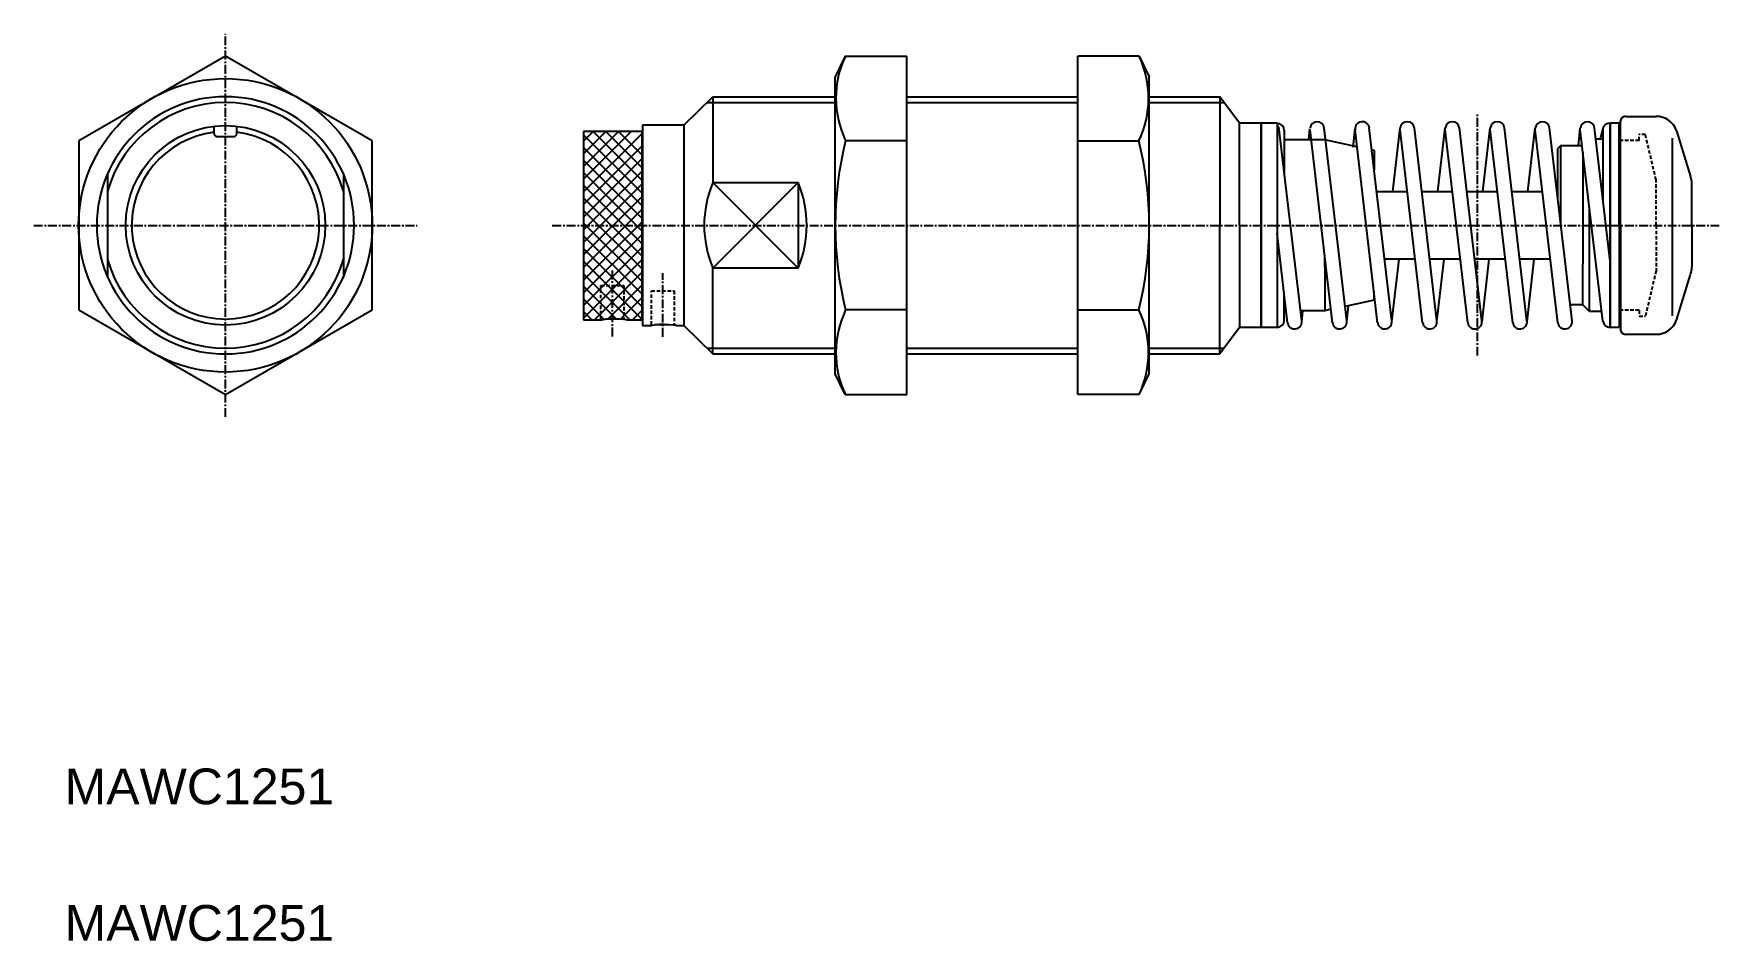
# Model space of a CAD drawing. Extents: x 149 to 384, y 121 to 248.
import ezdxf
from ezdxf.enums import TextEntityAlignment as Align

# ---------------------------------------------------------------- set-up
doc = ezdxf.new("R2010")
doc.units = 0
doc.linetypes.add('CENTER', pattern=[2, 1.25, -0.25, 0.25, -0.25])
doc.linetypes.add('DASHED', pattern=[0.75, 0.5, -0.25])
doc.layers.get('0').update_dxf_attribs({"linetype": 'CONTINUOUS'})
doc.layers.add('CENTER', color=1, linetype='CENTER')

msp = doc.modelspace()

# ---------------------------------------------------------------- linework, layer by layer
at = {"color": 7, "linetype": 'CONTINUOUS'}
for p, q in [((175.38, 245.31), (154.88, 233.47)), ((195.88, 233.47), (175.38, 245.31)), ((262.08, 245.31), (260.67, 242.4)), ((262.08, 245.31), (270.67, 245.31)), ((270.67, 197.97), (270.67, 245.31)), ((303.17, 245.31), (294.58, 245.31)), ((294.58, 197.97), (294.58, 245.31)), ((303.17, 245.31), (304.58, 242.4)), ((260.67, 200.88), (260.67, 242.4)), ((304.58, 200.88), (304.58, 242.4)), ((239.48, 235.64), (243.57, 239.64)), ((243.55, 239.64), (243.55, 227.62)), ((243.57, 239.64), (260.77, 239.64)), ((270.67, 239.64), (294.58, 239.64)), ((304.58, 239.64), (314.48, 239.64)), ((314.48, 239.64), (314.48, 221.64)), ((317.19, 235.93), (314.48, 239.64)), ((320.24, 235.93), (317.19, 235.93)), ((317.19, 221.64), (317.19, 235.93)), ((320.24, 235.93), (320.24, 221.64)), ((320.24, 221.64), (320.24, 235.93)), ((322.48, 235.93), (320.24, 235.93)), ((322.48, 235.93), (322.14, 235.93)), ((322.48, 235.93), (322.48, 207.35)), ((370.32, 235.93), (369.05, 235.93)), ((369.05, 235.93), (369.05, 221.64)), ((370.32, 221.64), (370.32, 235.93)), ((370.48, 221.64), (370.48, 236.13)), ((371.24, 236.89), (375.48, 236.89)), ((154.88, 233.47), (154.88, 209.8)), ((173.79, 234.75), (173.79, 235.52)), ((173.79, 234.47), (173.79, 234.75)), ((174.17, 234.09), (176.58, 234.09)), ((176.96, 234.75), (176.96, 235.52)), ((176.96, 234.47), (176.96, 234.75)), ((195.88, 209.8), (195.88, 233.47)), ((233.6, 234.75), (225.48, 234.75)), ((225.48, 234.75), (225.48, 208.43)), ((225.48, 228.1), (232.12, 234.75)), ((225.48, 229.87), (230.36, 234.75)), ((225.48, 231.64), (228.59, 234.75)), ((225.48, 233.41), (226.82, 234.75)), ((225.48, 226.34), (233.6, 234.46)), ((233.6, 226.19), (225.48, 234.32)), ((233.6, 227.96), (226.81, 234.75)), ((229.5, 234.75), (227.9, 234.75)), ((233.6, 229.73), (228.58, 234.75)), ((233.6, 231.49), (230.35, 234.75)), ((233.6, 234.75), (233.6, 208.43)), ((239.48, 235.64), (233.73, 235.64)), ((233.73, 235.64), (233.73, 207.64)), ((239.48, 235.64), (239.48, 221.64)), ((270.67, 233.48), (262.12, 233.48)), ((294.58, 233.48), (303.13, 233.48)), ((325.92, 208.26), (322.77, 235.03)), ((323.48, 234.91), (323.48, 229.07)), ((329.16, 233.58), (323.48, 233.58)), ((326.91, 233.58), (327.07, 235.14)), ((330.23, 208.02), (327.08, 235.02)), ((332.22, 208.26), (329.07, 235.26)), ((333.64, 232.63), (329.16, 233.58)), ((333.09, 232.59), (333.37, 235.14)), ((336.53, 208.02), (333.38, 235.02)), ((338.52, 208.26), (335.37, 235.26)), ((338.66, 226.39), (339.68, 235.26)), ((342.83, 208.02), (339.68, 235.02)), ((344.82, 208.26), (341.67, 235.26)), ((344.96, 226.39), (345.98, 235.26)), ((349.13, 208.02), (345.98, 235.02)), ((351.12, 208.26), (347.97, 235.26)), ((351.26, 226.39), (352.28, 235.26)), ((355.43, 208.02), (352.28, 235.02)), ((357.42, 208.26), (354.27, 235.26)), ((357.56, 226.39), (358.58, 235.26)), ((361.73, 208.02), (358.58, 235.02)), ((363.72, 208.26), (360.57, 235.26)), ((364.61, 232.75), (364.88, 235.26)), ((368.03, 208.25), (364.88, 235.02)), ((369.05, 216.64), (366.87, 235.26)), ((368.05, 233.7), (367.03, 233.7)), ((368.02, 235.23), (367.68, 233.7)), ((368.05, 235.3), (368.05, 225.07)), ((369.05, 221.64), (369.05, 235.64)), ((370.48, 233.53), (370.32, 233.53)), ((378.34, 234.88), (380.29, 228.49)), ((225.48, 224.57), (233.6, 232.7)), ((233.6, 224.42), (225.48, 232.55)), ((336.04, 232.12), (335.71, 232.19)), ((336.04, 232.12), (336.04, 229.41)), ((362.12, 232.75), (361.73, 232.37)), ((361.73, 225.2), (361.73, 232.37)), ((362.12, 232.75), (362.12, 221.99)), ((365.13, 232.75), (362.12, 232.75)), ((365.23, 231.9), (365.23, 216.23)), ((158.88, 228.82), (158.88, 214.45)), ((191.88, 228.82), (191.88, 214.45)), ((225.48, 222.8), (233.6, 230.93)), ((233.6, 222.65), (225.48, 230.78)), ((225.48, 221.03), (233.6, 229.16)), ((233.6, 220.89), (225.48, 229.02)), ((233.68, 230.45), (233.68, 221.64)), ((233.73, 228.7), (233.68, 228.7)), ((225.48, 219.26), (233.6, 227.39)), ((233.6, 219.12), (225.48, 227.25)), ((243.55, 227.62), (255.48, 227.62)), ((255.48, 227.62), (255.48, 215.66)), ((336.39, 226.39), (340.68, 226.39)), ((340.67, 226.39), (340.68, 226.43)), ((342.7, 226.39), (346.98, 226.39)), ((346.97, 226.39), (346.98, 226.43)), ((348.99, 226.39), (353.28, 226.39)), ((353.27, 226.39), (353.28, 226.43)), ((355.29, 226.39), (359.58, 226.39)), ((359.57, 226.39), (359.58, 226.43)), ((361.59, 226.39), (361.73, 226.39)), ((380.48, 221.64), (380.48, 227.45)), ((225.48, 217.5), (233.6, 225.62)), ((233.6, 217.35), (225.48, 225.48)), ((225.48, 215.73), (233.6, 223.86)), ((233.6, 215.58), (225.48, 223.71)), ((225.48, 213.96), (233.6, 222.09)), ((233.6, 213.82), (225.48, 221.94)), ((233.68, 221.64), (233.68, 212.83)), ((239.48, 221.64), (239.48, 207.64)), ((314.48, 203.64), (314.48, 221.64)), ((317.19, 221.64), (317.19, 207.35)), ((320.24, 207.35), (320.24, 221.64)), ((320.24, 221.64), (320.24, 207.35)), ((360.79, 221.64), (360.79, 221.64)), ((366.18, 209.57), (366.18, 223.87)), ((369.05, 221.64), (369.05, 207.64)), ((369.05, 207.35), (369.05, 221.64)), ((370.32, 221.64), (370.32, 207.35)), ((370.48, 221.64), (370.48, 207.15)), ((380.48, 221.64), (380.48, 215.83)), ((225.48, 212.19), (233.6, 220.32)), ((233.6, 212.05), (225.48, 220.18)), ((323.93, 208.02), (322.48, 220.53)), ((225.48, 210.43), (233.6, 218.55)), ((233.6, 210.28), (225.48, 218.41)), ((329.16, 215.81), (329.16, 217.26)), ((225.48, 208.66), (233.6, 216.79)), ((233.6, 208.51), (225.48, 216.64)), ((231.92, 208.43), (225.48, 214.87)), ((227.02, 208.43), (233.6, 215.02)), ((233.68, 214.58), (233.73, 214.58)), ((243.55, 203.64), (243.55, 215.66)), ((255.48, 215.66), (243.55, 215.66)), ((329.16, 215.81), (329.16, 209.7)), ((341.81, 216.89), (337.52, 216.89)), ((338.23, 216.85), (338.23, 216.89)), ((338.53, 208.14), (339.54, 216.89)), ((348.11, 216.89), (343.82, 216.89)), ((343.83, 216.85), (343.83, 216.89)), ((344.83, 208.14), (345.84, 216.89)), ((354.41, 216.89), (350.12, 216.89)), ((350.13, 216.85), (350.13, 216.89)), ((351.13, 208.14), (352.14, 216.89)), ((360.71, 216.89), (356.42, 216.89)), ((356.43, 216.85), (356.43, 216.89)), ((357.43, 208.14), (358.44, 216.89)), ((365.23, 210.53), (365.23, 216.23)), ((378.34, 208.39), (380.29, 214.78)), ((230.02, 208.56), (225.48, 213.11)), ((228.88, 208.53), (233.6, 213.25)), ((336.04, 211.16), (336.04, 212.44)), ((228.34, 208.47), (225.48, 211.34)), ((230.65, 208.53), (233.6, 211.48)), ((323.48, 208.36), (323.48, 212.11)), ((330.04, 209.89), (329.16, 209.7)), ((336.04, 211.16), (332, 210.3)), ((332.23, 208.14), (332.47, 210.4)), ((365.23, 210.53), (363.48, 210.53)), ((366.18, 209.57), (365.23, 210.53)), ((154.88, 209.8), (175.38, 197.97)), ((175.38, 197.97), (195.88, 209.8)), ((226.61, 208.43), (225.48, 209.57)), ((225.48, 208.43), (228.01, 208.43)), ((231.58, 208.43), (233.6, 208.43)), ((232.32, 208.43), (233.6, 209.71)), ((233.73, 207.64), (234.93, 207.64)), ((238.52, 207.64), (239.48, 207.64)), ((239.48, 207.64), (243.57, 203.64)), ((270.67, 209.8), (262.12, 209.8)), ((294.58, 209.8), (303.13, 209.8)), ((329.16, 209.7), (325.77, 209.7)), ((325.93, 208.14), (326.09, 209.7)), ((329.16, 209.7), (329.1, 209.7)), ((367.88, 209.57), (366.18, 209.57)), ((370.48, 209.75), (370.32, 209.75)), ((317.19, 207.35), (314.48, 203.64)), ((320.24, 207.35), (317.19, 207.35)), ((322.14, 207.35), (320.24, 207.35)), ((322.48, 207.35), (322.14, 207.35)), ((370.32, 207.35), (369.05, 207.35)), ((371.24, 206.39), (375.48, 206.39)), ((243.57, 203.64), (260.77, 203.64)), ((270.67, 203.64), (294.58, 203.64)), ((304.58, 203.64), (314.48, 203.64)), ((262.08, 197.97), (260.67, 200.88)), ((303.17, 197.97), (304.58, 200.88)), ((262.08, 197.97), (270.67, 197.97)), ((303.17, 197.97), (294.58, 197.97))]:
    msp.add_line(p, q, dxfattribs=at)
at = {"color": 3, "linetype": 'CONTINUOUS'}
for p, q in [((242.74, 238.83), (260.67, 238.83)), ((270.67, 238.83), (294.58, 238.83)), ((304.58, 238.83), (315.07, 238.83)), ((377.73, 233.84), (377.73, 208.98)), ((255.48, 215.66), (243.55, 227.62)), ((243.55, 215.66), (255.48, 227.62)), ((242.74, 204.45), (260.78, 204.45)), ((270.67, 204.45), (294.58, 204.45)), ((304.58, 204.45), (315.07, 204.45))]:
    msp.add_line(p, q, dxfattribs=at)
at = {"color": 3, "linetype": 'DASHED'}
for p, q in [((373.11, 233.53), (370.48, 233.53)), ((373.11, 233.53), (373.11, 234.34)), ((373.98, 234.34), (373.11, 234.34)), ((375.48, 227.99), (373.98, 234.34)), ((375.48, 221.64), (375.48, 227.99)), ((375.48, 221.64), (375.48, 215.29)), ((375.48, 215.29), (373.98, 208.94)), ((227.9, 213.23), (231.1, 213.23)), ((227.9, 208.43), (227.9, 213.23)), ((231.1, 213.23), (231.1, 208.49)), ((234.95, 212.46), (238.15, 212.46)), ((234.95, 207.73), (234.95, 212.46)), ((238.15, 212.46), (238.15, 207.73)), ((373.11, 209.75), (370.48, 209.75)), ((373.11, 209.75), (373.11, 208.94)), ((373.11, 208.94), (373.98, 208.94))]:
    msp.add_line(p, q, dxfattribs=at)
at = {"color": 7, "linetype": 'CONTINUOUS'}
for points in [[(228.01, 208.43), (228.14, 208.45), (228.53, 208.5), (229.11, 208.55), (229.44, 208.56), (229.79, 208.56)], [(229.79, 208.56), (229.44, 208.56), (229.11, 208.55), (228.53, 208.5), (228.53, 208.5)], [(229.79, 208.56), (230.15, 208.56), (230.48, 208.55), (231.06, 208.5), (231.45, 208.45), (231.58, 208.43), (231.58, 208.43)], [(234.93, 207.64), (235.06, 207.66), (235.46, 207.7), (236.04, 207.75), (236.37, 207.76), (236.73, 207.76)], [(236.73, 207.76), (236.37, 207.76), (236.04, 207.75), (235.46, 207.7), (235.46, 207.7)], [(236.73, 207.76), (237.08, 207.76), (237.41, 207.75), (237.99, 207.7), (238.39, 207.66), (238.52, 207.64), (238.52, 207.64)]]:
    msp.add_lwpolyline(points, dxfattribs=at)
for radius in [20.53, 13.95]:
    msp.add_circle((175.38, 221.64), radius, dxfattribs=at)
for centre, radius, start, end in [((274.54, 239.44), 13.77, 154.7567, 205.6554), ((290.72, 239.44), 13.77, 334.3446, 25.2433), ((175.38, 221.64), 18, 0, 180), ((322.48, 234.91), 0.999, 0, 90), ((328.08, 235.14), 0.999, 6.766, 173.234), ((334.38, 235.14), 0.999, 6.766, 186.766), ((340.68, 235.14), 0.999, 6.766, 173.234), ((346.98, 235.14), 0.999, 6.766, 173.234), ((353.28, 235.14), 0.999, 6.766, 173.234), ((359.58, 235.14), 0.999, 6.766, 173.234), ((365.88, 235.14), 0.999, 6.766, 173.234), ((368.97, 234.91), 0.999, 85.4624, 161.6581), ((371.24, 236.13), 0.762, 90, 180), ((375.48, 233.84), 3.05, 20, 90), ((175.38, 221.64), 13.11, 96.9032, 83.0968), ((174.17, 234.47), 0.381, 180, 270), ((176.58, 234.47), 0.381, 270, 0), ((309.71, 221.64), 49.04, 166.0335, 193.9665), ((255.54, 221.64), 49.04, 346.0335, 13.9665), ((321.78, 234.91), 0.999, 6.766, 45.5315), ((232.92, 230.45), 0.762, 0, 25.8419), ((377.43, 227.45), 3.05, 0, 20), ((175.38, 221.64), 18, 180, 0), ((377.43, 215.83), 3.05, 340, 0), ((232.92, 212.83), 0.762, 334.1581, 0), ((274.54, 203.84), 13.77, 154.3446, 205.2433), ((290.72, 203.84), 13.77, 334.7567, 25.6554), ((322.48, 208.36), 0.999, 270, 0), ((324.93, 208.14), 0.999, 186.766, 6.766), ((331.23, 208.14), 0.999, 186.766, 6.766), ((337.53, 208.14), 0.999, 186.766, 6.766), ((343.83, 208.14), 0.999, 186.766, 6.766), ((350.13, 208.14), 0.999, 186.766, 6.766), ((356.43, 208.14), 0.999, 186.766, 6.766), ((362.73, 208.14), 0.999, 186.766, 6.766), ((369.03, 208.36), 0.999, 186.766, 271.3648), ((375.48, 209.44), 3.05, 270, 340), ((371.24, 207.15), 0.762, 180, 270)]:
    msp.add_arc(centre, radius, start, end, dxfattribs=at)
at = {"color": 3, "linetype": 'CONTINUOUS'}
for start, end in [(16.2182, 163.7818), (196.2182, 343.7818)]:
    msp.add_arc((175.38, 221.64), 17.19, start, end, dxfattribs=at)
for centre, radius, start, end in [((257.75, 221.64), 15.41, 157.1536, 202.8464), ((241.25, 221.64), 15.43, 337.1922, 22.8078)]:
    msp.add_arc(centre, radius, start, end)
at = {"layer": 'CENTER', "color": 1, "linetype": 'CENTER'}
for p, q in [((175.38, 194.83), (175.38, 248.45)), ((350.48, 203.41), (350.48, 237.26)), ((148.56, 221.64), (202.19, 221.64)), ((221.1, 221.64), (384.32, 221.64)), ((229.5, 206.08), (229.5, 215.48)), ((236.55, 206.03), (236.55, 214.97))]:
    msp.add_line(p, q, dxfattribs=at)

# ---------------------------------------------------------------- texts
at = {"color": 7, "linetype": 'CONTINUOUS', "width": 1.046512}
for p in [(152.88, 139.14), (152.88, 120.04)]:
    msp.add_text('MAWC1251', height=5, dxfattribs=at).set_placement(p, align=Align.BOTTOM_LEFT)

doc.saveas('drawing.dxf')
